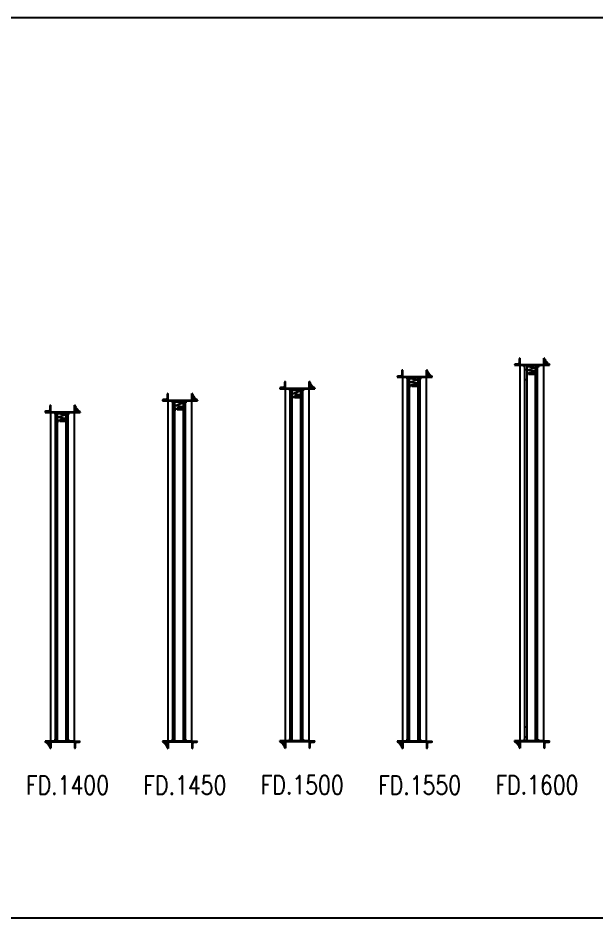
# Model space of a CAD drawing. Extents: x 462150 to 608263, y 35809 to 85242.
# Drawn here: x 495932 to 498394, y 71739 to 75572 of the extents above; entities that cross this region are included whole.
import ezdxf

# ---------------------------------------------------------------- set-up
doc = ezdxf.new("R2010")
doc.units = 0
doc.header["$LTSCALE"] = 500
doc.header["$MEASUREMENT"] = 0
doc.layers.add('AC-FD.', color=241, linetype='Continuous')
doc.layers.add('AC-TEXT', color=7, linetype='Continuous')
doc.styles.add('ROMANS', font='romans.shx', dxfattribs={"width": 0.8, "height": 100})
pattern_1 = [(315, (21194.38208572974, -103490.3835309405), (2.166381069811726, 2.166381069811724), [])]
pattern_2 = [(225, (-177025.4005337946, 117432.7646423822), (-1.171976644324376, 1.171976644324376), [])]
pattern_3 = [(315, (177025.4005337946, 117432.7646423822), (1.171976644324376, 1.171976644324376), [])]

# ---------------------------------------------------------------- blocks, each defined once
blk = doc.blocks.new('FD1400')
h = blk.add_hatch()
h.set_pattern_fill('ANSI31', color=256, scale=13.25940212150434, angle=89.99999999999999, style=0)
h.set_pattern_definition([(45, (177025.4005337946, -116032.7646423823), (1.171976644324376, -1.171976644324376), [])])
edge = h.paths.add_edge_path()
edge.add_arc((-70.76650232222164, 1400.476970988617), 4.162597851494696, 450, 540, ccw=False)
edge.add_line((-50.01961132205906, 1399.999999999985), (-74.92910017370014, 1399.999999999971))
edge.add_line((-58.8217605064856, 1404.639568840081), (-70.76650232222164, 1404.639568840081))
edge.add_line((-74.92910017370014, 1400.476970988617), (-74.92910017370014, 1399.999999999971))
edge.add_line((-50.01959381491179, 1399.999999999971), (-50.01959381491179, 1430.515708706749))
edge.add_line((-54.65916265494889, 1426.380527991263), (-54.65916265494889, 1408.802166691559))
edge.add_arc((-58.8217605064856, 1408.802166691559), 4.162597851494696, 270, 360, ccw=False)
edge.add_arc((-50.49656480352861, 1426.380527991321), 4.162597851494696, 450, 540, ccw=False)
h = blk.add_hatch()
h.set_pattern_fill('ANSI31', color=256, scale=13.25940212150434, angle=89.99999999999999, style=0)
h.set_pattern_definition([(135, (-177025.4005337946, -116032.7646423823), (-1.171976644324376, -1.171976644324376), [])])
edge = h.paths.add_edge_path()
edge.add_arc((70.76650232216343, 1400.476970988617), 4.162597851494696, 0, 90)
edge.add_line((50.01961132200086, 1399.999999999985), (74.92910017364191, 1399.999999999971))
edge.add_line((58.82176050642738, 1404.639568840081), (70.76650232216343, 1404.639568840081))
edge.add_line((74.92910017364191, 1400.476970988617), (74.92910017364191, 1399.999999999971))
edge.add_line((50.01959381485359, 1399.999999999971), (50.01959381485359, 1430.515708706749))
edge.add_line((54.65916265489068, 1426.380527991263), (54.65916265489068, 1408.802166691559))
edge.add_arc((58.82176050642738, 1408.802166691559), 4.162597851494696, 180, 270)
edge.add_arc((50.49656480347039, 1426.380527991321), 4.162597851494696, 0, 90)
h = blk.add_hatch()
h.set_pattern_fill('ANSI31', color=256, scale=24.50980392156863, angle=-90.00000000000001, style=0)
h.set_pattern_definition([(45, (21194.38208572974, 104890.3835309404), (2.166381069811726, -2.166381069811724), [])])
h.paths.add_polyline_path([(50.01959381485359, 1402.450980392197), (50.01961132200086, 1399.999999999985), (-48.01957534020765, 1399.999999999985), (-48.01959381491179, 1402.450980392197)])
h = blk.add_hatch()
h.set_pattern_fill('ANSI31', color=256, scale=13.25940212150434, angle=89.99999999999999, style=0)
h.set_pattern_definition(pattern_3)
edge = h.paths.add_edge_path()
edge.add_arc((-70.76650232222164, -0.4769709886750207), 4.162597851494696, -180, -90)
edge.add_line((-50.01961132205906, -4.36557e-11), (-74.92910017370014, -2.91038e-11))
edge.add_line((-58.8217605064856, -4.639568840138963), (-70.76650232222164, -4.639568840138963))
edge.add_line((-74.92910017370014, -0.4769709886750207), (-74.92910017370014, -2.910377494558247e-11))
edge.add_line((-50.01959381491179, -2.91038e-11), (-50.01959381491179, -30.51570870680734))
edge.add_line((-54.65916265494889, -26.38052799132129), (-54.65916265494889, -8.802166691617458))
edge.add_arc((-58.8217605064856, -8.802166691617456), 4.162597851494696, 0, 90)
edge.add_arc((-50.49656480352861, -26.3805279913795), 4.162597851494696, -180, -90)
h = blk.add_hatch()
h.set_pattern_fill('ANSI31', color=256, scale=24.50980392156863, angle=-90.00000000000001, style=0)
h.set_pattern_definition(pattern_1)
h.paths.add_polyline_path([(50.01959381485359, -2.450980392226483), (50.01961132200086, -1.45519e-11), (-48.01957534020765, -1.45519e-11), (-48.01959381491179, -2.450980392226483)])
h = blk.add_hatch()
h.set_pattern_fill('ANSI31', color=256, scale=13.25940212150434, angle=89.99999999999999, style=0)
h.set_pattern_definition(pattern_2)
edge = h.paths.add_edge_path()
edge.add_arc((70.76650232216343, -0.4769709886750207), 4.162597851494696, 270, 360, ccw=False)
edge.add_line((50.01961132200086, -4.36557e-11), (74.92910017364191, -2.91038e-11))
edge.add_line((58.82176050642738, -4.639568840138963), (70.76650232216343, -4.639568840138963))
edge.add_line((74.92910017364191, -0.4769709886750207), (74.92910017364191, -2.910377494558247e-11))
edge.add_line((50.01959381485359, -2.91038e-11), (50.01959381485359, -30.51570870680734))
edge.add_line((54.65916265489068, -26.38052799132129), (54.65916265489068, -8.802166691617458))
edge.add_arc((58.82176050642738, -8.802166691617456), 4.162597851494696, 90, 180, ccw=False)
edge.add_arc((50.49656480347039, -26.3805279913795), 4.162597851494696, 270, 360, ccw=False)
for p, q in [((-54.65916265494889, 1426.380527991263), (-54.65916265494889, 1408.802166691559)), ((-50.01959381491179, 1430.543125842785), (-50.49656480344129, 1430.543125842785)), ((-50.01959381491179, 1399.999999999971), (-50.01959381491179, 1430.515708706749)), ((50.01959381485359, 1430.543125842785), (50.49656480341218, 1430.543125842785)), ((50.01959381485359, 1399.999999999971), (50.01959381485359, 1430.515708706749)), ((54.65916265489068, 1426.380527991263), (54.65916265489068, 1408.802166691559)), ((-74.92910017370014, 1400.476970988617), (-74.92910017370014, 1399.999999999971)), ((-74.92910017372924, 1400.000000000073), (50.01961132322321, 1399.999822073572)), ((-50.01959381491179, 1399.999999999971), (-74.92910017370014, 1399.999999999971)), ((-58.8217605064856, 1404.639568840081), (-70.76650232222164, 1404.639568840081)), ((-50.01959381491179, 1402.450980392183), (50.01959381485359, 1402.450980392197)), ((-50.01959381491179, 1402.450980392197), (-50.01957534020767, 1399.999999999971)), ((-50.01959381491179, 1400.000000000029), (-50.01959381491179, 1402.450980392226)), ((-50.01959381491179, -2.91038e-11), (-50.01959381491179, 1399.999999999971)), ((-36.11565319943475, 1400.000000000058), (-36.11565319943475, 1395.316626425978)), ((-30.17899491707794, 1395.316626425978), (-36.11565319943475, 1395.316626425978)), ((-30.17899491707794, -2.91038e-11), (-30.17899491707794, 1399.999999999971)), ((-30.17899491707794, 1382.462658472534), (-21.60491200257093, 1382.462658472534)), ((-21.60491200257093, -2.91038e-11), (-21.60491200257093, 1399.999999999971)), ((-21.60491200257093, 1393.074722644989), (15.0722191510722, 1399.999999999971)), ((15.0722191510722, 1389.449361135848), (-21.60491200257093, 1393.074722644989)), ((15.0722191510722, 1389.449361135848), (-21.60491200257093, 1378.041798533391)), ((15.07221915101399, -2.91038e-11), (15.0722191510722, 1399.999999999971)), ((15.07221915101399, 1382.462658472534), (23.64630206563743, 1382.462658472534)), ((23.64630206563743, -2.91038e-11), (23.64630206563743, 1399.999999999971)), ((23.64630206563743, 1395.316626425978), (29.58296034802334, 1395.316626425978)), ((29.58296034802334, 1400.000000000058), (29.58296034802334, 1395.316626425978)), ((50.01959381485359, 1402.450980392197), (50.01961132200086, 1399.999999999971)), ((50.01959381485359, -2.91038e-11), (50.01959381485359, 1399.999999999971)), ((50.01961132200086, 1399.999999999985), (74.92910017364191, 1399.999999999971)), ((58.82176050642738, 1404.639568840081), (70.76650232216343, 1404.639568840081)), ((74.92910017364191, 1400.476970988617), (74.92910017364191, 1399.999999999971)), ((15.0722191510722, 1374.41643702425), (-21.60491200257093, 1378.041798533391)), ((-21.60491200257093, 1367.95733956591), (-17.28810472774785, 1367.95733956591)), ((-21.60491200257093, 1360.900566325959), (-17.28810472774785, 1360.900566325959)), ((15.0722191510722, 1374.41643702425), (-17.28810472774785, 1364.428952945935)), ((-17.28810472774785, 1367.95733956591), (-17.28810472774785, 1360.900566325959)), ((-12.19224223977653, 1364.428952945935), (-17.28810472774785, 1364.428952945935)), ((-12.19224223977653, 1367.95733956591), (-12.19224223974743, 1360.900566325959)), ((15.0722191510722, 1367.957339565895), (-12.19224223977653, 1367.95733956591)), ((15.0722191510722, 1360.900566325959), (-12.19224223974743, 1360.900566325959)), ((-30.17899491707794, 1339.711825435777), (-21.60491200257093, 1339.711825435777)), ((15.07221915101399, 1339.711825435777), (23.64630206563743, 1339.711825435777)), ((-30.17899491707794, 60.28817456416437), (-21.60491200257093, 60.28817456416437)), ((15.07221915101399, 60.28817456416437), (23.64630206563743, 60.28817456416437)), ((50.01959381488268, 0), (-50.01959381491179, 0)), ((-36.11565319943475, -1.164153e-10), (-36.11565319943475, 4.683373573978316)), ((-30.17899491707794, 4.683373573978316), (-36.11565319943475, 4.683373573978316)), ((-30.17899491707794, 17.53734152742254), (-21.60491200257093, 17.53734152742254)), ((15.07221915101399, 17.53734152742254), (23.64630206563743, 17.53734152742254)), ((23.64630206563743, 4.683373573978316), (29.58296034802334, 4.683373573978316)), ((29.58296034802334, -1.164153e-10), (29.58296034802334, 4.683373573978316)), ((-74.92910017370014, -0.4769709886750207), (-74.92910017370014, -2.91038e-11)), ((-50.01959381491179, -2.91038e-11), (-74.92910017370014, -2.91038e-11)), ((-58.8217605064856, -4.639568840138963), (-70.76650232222164, -4.639568840138963)), ((-54.65916265494889, -26.38052799132129), (-54.65916265494889, -8.802166691617456)), ((-50.01959381491179, -30.54312584284344), (-50.49656480344129, -30.54312584284344)), ((-50.01959381491179, -2.450980392241035), (-50.01957534020767, -2.91038e-11)), ((-50.01959381491179, -8.73115e-11), (-50.01959381491179, -2.450980392270139)), ((-50.01959381491179, -2.91038e-11), (-50.01959381491179, -30.51570870680734)), ((-50.01959381491179, -2.450980392211931), (50.01959381485359, -2.450980392241035)), ((50.01959381485359, -2.450980392241035), (50.01961132200086, -2.91038e-11)), ((50.01959381485359, -2.91038e-11), (50.01959381485359, -30.51570870680734)), ((50.01959381485359, -30.54312584284344), (50.49656480341218, -30.54312584284344)), ((50.01961132200086, -4.36557e-11), (74.92910017364191, -2.91038e-11)), ((54.65916265489068, -26.38052799132129), (54.65916265489068, -8.802166691617456)), ((58.82176050642738, -4.639568840138963), (70.76650232216343, -4.639568840138963)), ((74.92910017364191, -0.4769709886750207), (74.92910017364191, -2.91038e-11))]:
    blk.add_line(p, q)
for centre, start, end in [((-50.49656480344129, 1426.380527991321), 90, 180), ((50.49656480347039, 1426.380527991321), 0, 90), ((-70.76650232222164, 1400.476970988617), 90, 180), ((-58.82176050642738, 1408.802166691559), 270, 0), ((58.82176050642738, 1408.802166691559), 180, 270), ((70.76650232216343, 1400.476970988617), 0, 90), ((-70.76650232222164, -0.4769709886750207), 180, 270), ((-58.82176050642738, -8.802166691617456), 0, 90), ((-50.49656480344129, -26.3805279913795), 180, 270), ((50.49656480347039, -26.3805279913795), 270, 0), ((58.82176050642738, -8.802166691617456), 90, 180), ((70.76650232216343, -0.4769709886750207), 270, 0)]:
    blk.add_arc(centre, 4.162597851494696, start, end)
blk = doc.blocks.new('FD1450')
h = blk.add_hatch()
h.set_pattern_fill('ANSI31', color=256, scale=13.25940212150434, angle=89.99999999999999, style=0)
h.set_pattern_definition([(45, (177025.4005337946, -115982.7646423823), (1.171976644324376, -1.171976644324376), [])])
edge = h.paths.add_edge_path()
edge.add_arc((-70.76650232222164, 1450.476970988617), 4.162597851494696, 450, 540, ccw=False)
edge.add_line((-50.01961132205906, 1449.999999999985), (-74.92910017370014, 1449.999999999971))
edge.add_line((-58.8217605064856, 1454.639568840081), (-70.76650232222164, 1454.639568840081))
edge.add_line((-74.92910017370014, 1450.476970988617), (-74.92910017370014, 1449.999999999971))
edge.add_line((-50.01959381491179, 1449.999999999971), (-50.01959381491179, 1480.515708706749))
edge.add_line((-54.65916265494889, 1476.380527991263), (-54.65916265494889, 1458.802166691559))
edge.add_arc((-58.8217605064856, 1458.802166691559), 4.162597851494696, 270, 360, ccw=False)
edge.add_arc((-50.49656480352861, 1476.380527991321), 4.162597851494696, 450, 540, ccw=False)
h = blk.add_hatch()
h.set_pattern_fill('ANSI31', color=256, scale=13.25940212150434, angle=89.99999999999999, style=0)
h.set_pattern_definition([(135, (-177025.4005337946, -115982.7646423823), (-1.171976644324376, -1.171976644324376), [])])
edge = h.paths.add_edge_path()
edge.add_arc((70.76650232216343, 1450.476970988617), 4.162597851494696, 0, 90)
edge.add_line((50.01961132200086, 1449.999999999985), (74.92910017364191, 1449.999999999971))
edge.add_line((58.82176050642738, 1454.639568840081), (70.76650232216343, 1454.639568840081))
edge.add_line((74.92910017364191, 1450.476970988617), (74.92910017364191, 1449.999999999971))
edge.add_line((50.01959381485359, 1449.999999999971), (50.01959381485359, 1480.515708706749))
edge.add_line((54.65916265489068, 1476.380527991263), (54.65916265489068, 1458.802166691559))
edge.add_arc((58.82176050642738, 1458.802166691559), 4.162597851494696, 180, 270)
edge.add_arc((50.49656480347039, 1476.380527991321), 4.162597851494696, 0, 90)
h = blk.add_hatch()
h.set_pattern_fill('ANSI31', color=256, scale=24.50980392156863, angle=-90.00000000000001, style=0)
h.set_pattern_definition([(45, (21194.38208572974, 104940.3835309405), (2.166381069811726, -2.166381069811724), [])])
h.paths.add_polyline_path([(50.01959381485359, 1452.450980392197), (50.01961132200086, 1449.999999999985), (-48.01957534020765, 1449.999999999985), (-48.01959381491179, 1452.450980392197)])
h = blk.add_hatch()
h.set_pattern_fill('ANSI31', color=256, scale=13.25940212150434, angle=89.99999999999999, style=0)
h.set_pattern_definition(pattern_3)
edge = h.paths.add_edge_path()
edge.add_arc((-70.76650232222164, -0.4769709886750207), 4.162597851494696, -180, -90)
edge.add_line((-50.01961132205906, -4.36557e-11), (-74.92910017370014, -2.91038e-11))
edge.add_line((-58.8217605064856, -4.639568840138963), (-70.76650232222164, -4.639568840138963))
edge.add_line((-74.92910017370014, -0.4769709886750207), (-74.92910017370014, -2.910377494558247e-11))
edge.add_line((-50.01959381491179, -2.91038e-11), (-50.01959381491179, -30.51570870680734))
edge.add_line((-54.65916265494889, -26.38052799132129), (-54.65916265494889, -8.802166691617458))
edge.add_arc((-58.8217605064856, -8.802166691617456), 4.162597851494696, 0, 90)
edge.add_arc((-50.49656480352861, -26.3805279913795), 4.162597851494696, -180, -90)
h = blk.add_hatch()
h.set_pattern_fill('ANSI31', color=256, scale=24.50980392156863, angle=-90.00000000000001, style=0)
h.set_pattern_definition(pattern_1)
h.paths.add_polyline_path([(50.01959381485359, -2.450980392226483), (50.01961132200086, -1.45519e-11), (-48.01957534020765, -1.45519e-11), (-48.01959381491179, -2.450980392226483)])
h = blk.add_hatch()
h.set_pattern_fill('ANSI31', color=256, scale=13.25940212150434, angle=89.99999999999999, style=0)
h.set_pattern_definition(pattern_2)
edge = h.paths.add_edge_path()
edge.add_arc((70.76650232216343, -0.4769709886750207), 4.162597851494696, 270, 360, ccw=False)
edge.add_line((50.01961132200086, -4.36557e-11), (74.92910017364191, -2.91038e-11))
edge.add_line((58.82176050642738, -4.639568840138963), (70.76650232216343, -4.639568840138963))
edge.add_line((74.92910017364191, -0.4769709886750207), (74.92910017364191, -2.910377494558247e-11))
edge.add_line((50.01959381485359, -2.91038e-11), (50.01959381485359, -30.51570870680734))
edge.add_line((54.65916265489068, -26.38052799132129), (54.65916265489068, -8.802166691617458))
edge.add_arc((58.82176050642738, -8.802166691617456), 4.162597851494696, 90, 180, ccw=False)
edge.add_arc((50.49656480347039, -26.3805279913795), 4.162597851494696, 270, 360, ccw=False)
for p, q in [((-54.65916265494889, 1476.380527991263), (-54.65916265494889, 1458.802166691559)), ((-50.01959381491179, 1480.543125842785), (-50.49656480344129, 1480.543125842785)), ((-50.01959381491179, 1449.999999999971), (-50.01959381491179, 1480.515708706749)), ((50.01959381485359, 1480.543125842785), (50.49656480341218, 1480.543125842785)), ((50.01959381485359, 1449.999999999971), (50.01959381485359, 1480.515708706749)), ((54.65916265489068, 1476.380527991263), (54.65916265489068, 1458.802166691559)), ((-74.92910017370014, 1450.476970988617), (-74.92910017370014, 1449.999999999971)), ((-74.92910017372924, 1450.000000000073), (50.01961132322321, 1449.999822073572)), ((-50.01959381491179, 1449.999999999971), (-74.92910017370014, 1449.999999999971)), ((-58.8217605064856, 1454.639568840081), (-70.76650232222164, 1454.639568840081)), ((-50.01959381491179, 1452.450980392183), (50.01959381485359, 1452.450980392197)), ((-50.01959381491179, 1452.450980392197), (-50.01957534020767, 1449.999999999971)), ((-50.01959381491179, 1450.000000000029), (-50.01959381491179, 1452.450980392226)), ((-50.01959381491179, -2.91038e-11), (-50.01959381491179, 1449.999999999971)), ((-36.11565319943475, 1450.000000000058), (-36.11565319943475, 1445.316626425978)), ((-30.17899491707794, 1445.316626425978), (-36.11565319943475, 1445.316626425978)), ((-30.17899491707794, -2.91038e-11), (-30.17899491707794, 1449.999999999971)), ((-30.17899491707794, 1432.462658472534), (-21.60491200257093, 1432.462658472534)), ((-21.60491200257093, -2.91038e-11), (-21.60491200257093, 1449.999999999971)), ((-21.60491200257093, 1443.074722644989), (15.0722191510722, 1449.999999999971)), ((15.0722191510722, 1439.449361135848), (-21.60491200257093, 1443.074722644989)), ((15.0722191510722, 1439.449361135848), (-21.60491200257093, 1428.041798533391)), ((15.0722191510722, 1424.41643702425), (-21.60491200257093, 1428.041798533391)), ((15.0722191510722, 1424.41643702425), (-17.28810472774785, 1414.428952945935)), ((15.07221915101399, -2.91038e-11), (15.0722191510722, 1449.999999999971)), ((15.07221915101399, 1432.462658472534), (23.64630206563743, 1432.462658472534)), ((23.64630206563743, -2.91038e-11), (23.64630206563743, 1449.999999999971)), ((23.64630206563743, 1445.316626425978), (29.58296034802334, 1445.316626425978)), ((29.58296034802334, 1450.000000000058), (29.58296034802334, 1445.316626425978)), ((50.01959381485359, 1452.450980392197), (50.01961132200086, 1449.999999999971)), ((50.01959381485359, -2.91038e-11), (50.01959381485359, 1449.999999999971)), ((50.01961132200086, 1449.999999999985), (74.92910017364191, 1449.999999999971)), ((58.82176050642738, 1454.639568840081), (70.76650232216343, 1454.639568840081)), ((74.92910017364191, 1450.476970988617), (74.92910017364191, 1449.999999999971)), ((-30.17899491707794, 1389.711825435777), (-21.60491200257093, 1389.711825435777)), ((-21.60491200257093, 1417.95733956591), (-17.28810472774785, 1417.95733956591)), ((-21.60491200257093, 1410.900566325959), (-17.28810472774785, 1410.900566325959)), ((-17.28810472774785, 1417.95733956591), (-17.28810472774785, 1410.900566325959)), ((-12.19224223977653, 1414.428952945935), (-17.28810472774785, 1414.428952945935)), ((-12.19224223977653, 1417.95733956591), (-12.19224223974743, 1410.900566325959)), ((15.0722191510722, 1417.957339565895), (-12.19224223977653, 1417.95733956591)), ((15.0722191510722, 1410.900566325959), (-12.19224223974743, 1410.900566325959)), ((15.07221915101399, 1389.711825435777), (23.64630206563743, 1389.711825435777)), ((-30.17899491707794, 60.28817456416437), (-21.60491200257093, 60.28817456416437)), ((15.07221915101399, 60.28817456416437), (23.64630206563743, 60.28817456416437)), ((50.01959381488268, 0), (-50.01959381491179, 0)), ((-36.11565319943475, -1.164153e-10), (-36.11565319943475, 4.683373573978316)), ((-30.17899491707794, 4.683373573978316), (-36.11565319943475, 4.683373573978316)), ((-30.17899491707794, 17.53734152742254), (-21.60491200257093, 17.53734152742254)), ((15.07221915101399, 17.53734152742254), (23.64630206563743, 17.53734152742254)), ((23.64630206563743, 4.683373573978316), (29.58296034802334, 4.683373573978316)), ((29.58296034802334, -1.164153e-10), (29.58296034802334, 4.683373573978316)), ((-74.92910017370014, -0.4769709886750207), (-74.92910017370014, -2.91038e-11)), ((-50.01959381491179, -2.91038e-11), (-74.92910017370014, -2.91038e-11)), ((-58.8217605064856, -4.639568840138963), (-70.76650232222164, -4.639568840138963)), ((-54.65916265494889, -26.38052799132129), (-54.65916265494889, -8.802166691617456)), ((-50.01959381491179, -30.54312584284344), (-50.49656480344129, -30.54312584284344)), ((-50.01959381491179, -2.450980392241035), (-50.01957534020767, -2.91038e-11)), ((-50.01959381491179, -8.73115e-11), (-50.01959381491179, -2.450980392270139)), ((-50.01959381491179, -2.91038e-11), (-50.01959381491179, -30.51570870680734)), ((-50.01959381491179, -2.450980392211931), (50.01959381485359, -2.450980392241035)), ((50.01959381485359, -2.450980392241035), (50.01961132200086, -2.91038e-11)), ((50.01959381485359, -2.91038e-11), (50.01959381485359, -30.51570870680734)), ((50.01959381485359, -30.54312584284344), (50.49656480341218, -30.54312584284344)), ((50.01961132200086, -4.36557e-11), (74.92910017364191, -2.91038e-11)), ((54.65916265489068, -26.38052799132129), (54.65916265489068, -8.802166691617456)), ((58.82176050642738, -4.639568840138963), (70.76650232216343, -4.639568840138963)), ((74.92910017364191, -0.4769709886750207), (74.92910017364191, -2.91038e-11))]:
    blk.add_line(p, q)
for centre, start, end in [((-58.82176050642738, 1458.802166691559), 270, 0), ((-50.49656480344129, 1476.380527991321), 90, 180), ((50.49656480347039, 1476.380527991321), 0, 90), ((58.82176050642738, 1458.802166691559), 180, 270), ((-70.76650232222164, 1450.476970988617), 90, 180), ((70.76650232216343, 1450.476970988617), 0, 90), ((-70.76650232222164, -0.4769709886750207), 180, 270), ((-58.82176050642738, -8.802166691617456), 0, 90), ((-50.49656480344129, -26.3805279913795), 180, 270), ((50.49656480347039, -26.3805279913795), 270, 0), ((58.82176050642738, -8.802166691617456), 90, 180), ((70.76650232216343, -0.4769709886750207), 270, 0)]:
    blk.add_arc(centre, 4.162597851494696, start, end)
blk = doc.blocks.new('FD1500')
h = blk.add_hatch()
h.set_pattern_fill('ANSI31', color=256, scale=13.25940212150434, angle=89.99999999999999, style=0)
h.set_pattern_definition([(45, (177025.4005337946, -115932.7646423823), (1.171976644324376, -1.171976644324376), [])])
edge = h.paths.add_edge_path()
edge.add_arc((-70.76650232222164, 1500.476970988617), 4.162597851494696, 450, 540, ccw=False)
edge.add_line((-50.01961132205906, 1499.999999999985), (-74.92910017370014, 1499.999999999971))
edge.add_line((-58.8217605064856, 1504.639568840081), (-70.76650232222164, 1504.639568840081))
edge.add_line((-74.92910017370014, 1500.476970988617), (-74.92910017370014, 1499.999999999971))
edge.add_line((-50.01959381491179, 1499.999999999971), (-50.01959381491179, 1530.515708706749))
edge.add_line((-54.65916265494889, 1526.380527991263), (-54.65916265494889, 1508.802166691559))
edge.add_arc((-58.8217605064856, 1508.802166691559), 4.162597851494696, 270, 360, ccw=False)
edge.add_arc((-50.49656480352861, 1526.380527991321), 4.162597851494696, 450, 540, ccw=False)
h = blk.add_hatch()
h.set_pattern_fill('ANSI31', color=256, scale=24.50980392156863, angle=-90.00000000000001, style=0)
h.set_pattern_definition([(45, (21194.38208572974, 104990.3835309405), (2.166381069811726, -2.166381069811724), [])])
h.paths.add_polyline_path([(50.01959381485359, 1502.450980392197), (50.01961132200086, 1499.999999999985), (-48.01957534020765, 1499.999999999985), (-48.01959381491179, 1502.450980392197)])
h = blk.add_hatch()
h.set_pattern_fill('ANSI31', color=256, scale=13.25940212150434, angle=89.99999999999999, style=0)
h.set_pattern_definition([(135, (-177025.4005337946, -115932.7646423823), (-1.171976644324376, -1.171976644324376), [])])
edge = h.paths.add_edge_path()
edge.add_arc((70.76650232216343, 1500.476970988617), 4.162597851494696, 0, 90)
edge.add_line((50.01961132200086, 1499.999999999985), (74.92910017364191, 1499.999999999971))
edge.add_line((58.82176050642738, 1504.639568840081), (70.76650232216343, 1504.639568840081))
edge.add_line((74.92910017364191, 1500.476970988617), (74.92910017364191, 1499.999999999971))
edge.add_line((50.01959381485359, 1499.999999999971), (50.01959381485359, 1530.515708706749))
edge.add_line((54.65916265489068, 1526.380527991263), (54.65916265489068, 1508.802166691559))
edge.add_arc((58.82176050642738, 1508.802166691559), 4.162597851494696, 180, 270)
edge.add_arc((50.49656480347039, 1526.380527991321), 4.162597851494696, 0, 90)
h = blk.add_hatch()
h.set_pattern_fill('ANSI31', color=256, scale=13.25940212150434, angle=89.99999999999999, style=0)
h.set_pattern_definition(pattern_3)
edge = h.paths.add_edge_path()
edge.add_arc((-70.76650232222164, -0.4769709886750207), 4.162597851494696, -180, -90)
edge.add_line((-50.01961132205906, -4.36557e-11), (-74.92910017370014, -2.91038e-11))
edge.add_line((-58.8217605064856, -4.639568840138963), (-70.76650232222164, -4.639568840138963))
edge.add_line((-74.92910017370014, -0.4769709886750207), (-74.92910017370014, -2.910377494558247e-11))
edge.add_line((-50.01959381491179, -2.91038e-11), (-50.01959381491179, -30.51570870680734))
edge.add_line((-54.65916265494889, -26.38052799132129), (-54.65916265494889, -8.802166691617458))
edge.add_arc((-58.8217605064856, -8.802166691617456), 4.162597851494696, 0, 90)
edge.add_arc((-50.49656480352861, -26.3805279913795), 4.162597851494696, -180, -90)
h = blk.add_hatch()
h.set_pattern_fill('ANSI31', color=256, scale=24.50980392156863, angle=-90.00000000000001, style=0)
h.set_pattern_definition(pattern_1)
h.paths.add_polyline_path([(50.01959381485359, -2.450980392226483), (50.01961132200086, -1.45519e-11), (-48.01957534020765, -1.45519e-11), (-48.01959381491179, -2.450980392226483)])
h = blk.add_hatch()
h.set_pattern_fill('ANSI31', color=256, scale=13.25940212150434, angle=89.99999999999999, style=0)
h.set_pattern_definition(pattern_2)
edge = h.paths.add_edge_path()
edge.add_arc((70.76650232216343, -0.4769709886750207), 4.162597851494696, 270, 360, ccw=False)
edge.add_line((50.01961132200086, -4.36557e-11), (74.92910017364191, -2.91038e-11))
edge.add_line((58.82176050642738, -4.639568840138963), (70.76650232216343, -4.639568840138963))
edge.add_line((74.92910017364191, -0.4769709886750207), (74.92910017364191, -2.910377494558247e-11))
edge.add_line((50.01959381485359, -2.91038e-11), (50.01959381485359, -30.51570870680734))
edge.add_line((54.65916265489068, -26.38052799132129), (54.65916265489068, -8.802166691617458))
edge.add_arc((58.82176050642738, -8.802166691617456), 4.162597851494696, 90, 180, ccw=False)
edge.add_arc((50.49656480347039, -26.3805279913795), 4.162597851494696, 270, 360, ccw=False)
for p, q in [((-74.92910017370014, 1500.476970988617), (-74.92910017370014, 1499.999999999971)), ((-74.92910017372924, 1500.000000000073), (50.01961132322321, 1499.999822073572)), ((-50.01959381491179, 1499.999999999971), (-74.92910017370014, 1499.999999999971)), ((-58.8217605064856, 1504.639568840081), (-70.76650232222164, 1504.639568840081)), ((-54.65916265494889, 1526.380527991263), (-54.65916265494889, 1508.802166691559)), ((-50.01959381491179, 1530.543125842785), (-50.49656480344129, 1530.543125842785)), ((-50.01959381491179, 1499.999999999971), (-50.01959381491179, 1530.515708706749)), ((-50.01959381491179, 1502.450980392183), (50.01959381485359, 1502.450980392197)), ((-50.01959381491179, 1502.450980392197), (-50.01957534020767, 1499.999999999971)), ((-50.01959381491179, 1500.000000000029), (-50.01959381491179, 1502.450980392226)), ((-50.01959381491179, -2.91038e-11), (-50.01959381491179, 1499.999999999971)), ((-36.11565319943475, 1500.000000000058), (-36.11565319943475, 1495.316626425978)), ((-30.17899491707794, 1495.316626425978), (-36.11565319943475, 1495.316626425978)), ((-30.17899491707794, -2.91038e-11), (-30.17899491707794, 1499.999999999971)), ((-21.60491200257093, -2.91038e-11), (-21.60491200257093, 1499.999999999971)), ((-21.60491200257093, 1493.074722644989), (15.0722191510722, 1499.999999999971)), ((15.07221915101399, -2.91038e-11), (15.0722191510722, 1499.999999999971)), ((23.64630206563743, -2.91038e-11), (23.64630206563743, 1499.999999999971)), ((23.64630206563743, 1495.316626425978), (29.58296034802334, 1495.316626425978)), ((29.58296034802334, 1500.000000000058), (29.58296034802334, 1495.316626425978)), ((50.01959381485359, 1530.543125842785), (50.49656480341218, 1530.543125842785)), ((50.01959381485359, 1499.999999999971), (50.01959381485359, 1530.515708706749)), ((50.01959381485359, 1502.450980392197), (50.01961132200086, 1499.999999999971)), ((50.01959381485359, -2.91038e-11), (50.01959381485359, 1499.999999999971)), ((50.01961132200086, 1499.999999999985), (74.92910017364191, 1499.999999999971)), ((54.65916265489068, 1526.380527991263), (54.65916265489068, 1508.802166691559)), ((58.82176050642738, 1504.639568840081), (70.76650232216343, 1504.639568840081)), ((74.92910017364191, 1500.476970988617), (74.92910017364191, 1499.999999999971)), ((-30.17899491707794, 1482.462658472534), (-21.60491200257093, 1482.462658472534)), ((15.0722191510722, 1489.449361135848), (-21.60491200257093, 1493.074722644989)), ((15.0722191510722, 1489.449361135848), (-21.60491200257093, 1478.041798533391)), ((15.0722191510722, 1474.416437024251), (-21.60491200257093, 1478.041798533391)), ((-21.60491200257093, 1467.95733956591), (-17.28810472774785, 1467.95733956591)), ((-21.60491200257093, 1460.900566325959), (-17.28810472774785, 1460.900566325959)), ((15.0722191510722, 1474.416437024251), (-17.28810472774785, 1464.428952945935)), ((-17.28810472774785, 1467.95733956591), (-17.28810472774785, 1460.900566325959)), ((-12.19224223977653, 1464.428952945935), (-17.28810472774785, 1464.428952945935)), ((-12.19224223977653, 1467.95733956591), (-12.19224223974743, 1460.900566325959)), ((15.0722191510722, 1467.957339565895), (-12.19224223977653, 1467.95733956591)), ((15.0722191510722, 1460.900566325959), (-12.19224223974743, 1460.900566325959)), ((15.07221915101399, 1482.462658472534), (23.64630206563743, 1482.462658472534)), ((-30.17899491707794, 1439.711825435777), (-21.60491200257093, 1439.711825435777)), ((15.07221915101399, 1439.711825435777), (23.64630206563743, 1439.711825435777)), ((-30.17899491707794, 60.28817456416437), (-21.60491200257093, 60.28817456416437)), ((15.07221915101399, 60.28817456416437), (23.64630206563743, 60.28817456416437)), ((50.01959381488268, 0), (-50.01959381491179, 0)), ((-36.11565319943475, -1.164153e-10), (-36.11565319943475, 4.683373573978316)), ((-30.17899491707794, 4.683373573978316), (-36.11565319943475, 4.683373573978316)), ((-30.17899491707794, 17.53734152742254), (-21.60491200257093, 17.53734152742254)), ((15.07221915101399, 17.53734152742254), (23.64630206563743, 17.53734152742254)), ((23.64630206563743, 4.683373573978316), (29.58296034802334, 4.683373573978316)), ((29.58296034802334, -1.164153e-10), (29.58296034802334, 4.683373573978316)), ((-74.92910017370014, -0.4769709886750207), (-74.92910017370014, -2.91038e-11)), ((-50.01959381491179, -2.91038e-11), (-74.92910017370014, -2.91038e-11)), ((-58.8217605064856, -4.639568840138963), (-70.76650232222164, -4.639568840138963)), ((-54.65916265494889, -26.38052799132129), (-54.65916265494889, -8.802166691617456)), ((-50.01959381491179, -30.54312584284344), (-50.49656480344129, -30.54312584284344)), ((-50.01959381491179, -2.450980392241035), (-50.01957534020767, -2.91038e-11)), ((-50.01959381491179, -8.73115e-11), (-50.01959381491179, -2.450980392270139)), ((-50.01959381491179, -2.91038e-11), (-50.01959381491179, -30.51570870680734)), ((-50.01959381491179, -2.450980392211931), (50.01959381485359, -2.450980392241035)), ((50.01959381485359, -2.450980392241035), (50.01961132200086, -2.91038e-11)), ((50.01959381485359, -2.91038e-11), (50.01959381485359, -30.51570870680734)), ((50.01959381485359, -30.54312584284344), (50.49656480341218, -30.54312584284344)), ((50.01961132200086, -4.36557e-11), (74.92910017364191, -2.91038e-11)), ((54.65916265489068, -26.38052799132129), (54.65916265489068, -8.802166691617456)), ((58.82176050642738, -4.639568840138963), (70.76650232216343, -4.639568840138963)), ((74.92910017364191, -0.4769709886750207), (74.92910017364191, -2.91038e-11))]:
    blk.add_line(p, q)
for centre, start, end in [((-70.76650232222164, 1500.476970988617), 90, 180), ((-58.82176050642738, 1508.802166691559), 270, 0), ((-50.49656480344129, 1526.380527991321), 90, 180), ((50.49656480347039, 1526.380527991321), 0, 90), ((58.82176050642738, 1508.802166691559), 180, 270), ((70.76650232216343, 1500.476970988617), 0, 90), ((-70.76650232222164, -0.4769709886750207), 180, 270), ((-58.82176050642738, -8.802166691617456), 0, 90), ((-50.49656480344129, -26.3805279913795), 180, 270), ((50.49656480347039, -26.3805279913795), 270, 0), ((58.82176050642738, -8.802166691617456), 90, 180), ((70.76650232216343, -0.4769709886750207), 270, 0)]:
    blk.add_arc(centre, 4.162597851494696, start, end)
blk = doc.blocks.new('FD1550')
h = blk.add_hatch()
h.set_pattern_fill('ANSI31', color=256, scale=13.25940212150434, angle=89.99999999999999, style=0)
h.set_pattern_definition([(45, (177032.3579330807, -115881.5391521862), (1.171976644324376, -1.171976644324376), [])])
edge = h.paths.add_edge_path()
edge.add_arc((-63.80910303612472, 1551.702461184715), 4.162597851494696, 450, 540, ccw=False)
edge.add_line((-43.06221203596215, 1551.225490196084), (-67.97170088760322, 1551.22549019607))
edge.add_line((-51.86436122038867, 1555.865059036179), (-63.80910303612472, 1555.865059036179))
edge.add_line((-67.97170088760322, 1551.702461184715), (-67.97170088760322, 1551.22549019607))
edge.add_line((-43.06219452881487, 1551.22549019607), (-43.06219452881487, 1581.741198902848))
edge.add_line((-47.70176336885196, 1577.606018187362), (-47.70176336885196, 1560.027656887658))
edge.add_arc((-51.86436122038867, 1560.027656887658), 4.162597851494696, 270, 360, ccw=False)
edge.add_arc((-43.53916551743168, 1577.60601818742), 4.162597851494696, 450, 540, ccw=False)
h = blk.add_hatch()
h.set_pattern_fill('ANSI31', color=256, scale=13.25940212150434, angle=89.99999999999999, style=0)
h.set_pattern_definition([(135, (-177018.4431345085, -115881.5391521862), (-1.171976644324376, -1.171976644324376), [])])
edge = h.paths.add_edge_path()
edge.add_arc((77.72390160826035, 1551.702461184715), 4.162597851494696, 0, 90)
edge.add_line((56.97701060809777, 1551.225490196084), (81.88649945973883, 1551.22549019607))
edge.add_line((65.7791597925243, 1555.865059036179), (77.72390160826035, 1555.865059036179))
edge.add_line((81.88649945973883, 1551.702461184715), (81.88649945973883, 1551.22549019607))
edge.add_line((56.9769931009505, 1551.22549019607), (56.9769931009505, 1581.741198902848))
edge.add_line((61.61656194098759, 1577.606018187362), (61.61656194098759, 1560.027656887658))
edge.add_arc((65.7791597925243, 1560.027656887658), 4.162597851494696, 180, 270)
edge.add_arc((57.45396408956731, 1577.60601818742), 4.162597851494696, 0, 90)
h = blk.add_hatch()
h.set_pattern_fill('ANSI31', color=256, scale=24.50980392156863, angle=-90.00000000000001, style=0)
h.set_pattern_definition([(45, (21201.33948501583, 105041.6090211366), (2.166381069811726, -2.166381069811724), [])])
h.paths.add_polyline_path([(56.9769931009505, 1553.676470588296), (56.97701060809777, 1551.225490196084), (-41.06217605411075, 1551.225490196084), (-41.06219452881487, 1553.676470588296)])
h = blk.add_hatch()
h.set_pattern_fill('ANSI31', color=256, scale=13.25940212150434, angle=89.99999999999999, style=0)
h.set_pattern_definition([(315, (177032.3579330807, 117433.9901325783), (1.171976644324376, 1.171976644324376), [])])
edge = h.paths.add_edge_path()
edge.add_arc((-63.80910303612472, 0.7485192074236693), 4.162597851494696, -180, -90)
edge.add_line((-43.06221203596215, 1.225490196055034), (-67.97170088760322, 1.225490196069586))
edge.add_line((-51.86436122038867, -3.414078644040273), (-63.80910303612472, -3.414078644040273))
edge.add_line((-67.97170088760322, 0.7485192074236693), (-67.97170088760322, 1.225490196069586))
edge.add_line((-43.06219452881487, 1.225490196069586), (-43.06219452881487, -29.29021851070866))
edge.add_line((-47.70176336885196, -25.1550377952226), (-47.70176336885196, -7.576676495518768))
edge.add_arc((-51.86436122038867, -7.576676495518768), 4.162597851494696, 0, 90)
edge.add_arc((-43.53916551743168, -25.15503779528081), 4.162597851494696, -180, -90)
h = blk.add_hatch()
h.set_pattern_fill('ANSI31', color=256, scale=24.50980392156863, angle=-90.00000000000001, style=0)
h.set_pattern_definition([(315, (21201.33948501583, -103489.1580407444), (2.166381069811726, 2.166381069811724), [])])
h.paths.add_polyline_path([(56.9769931009505, -1.225490196127793), (56.97701060809777, 1.225490196084138), (-41.06217605411075, 1.225490196084138), (-41.06219452881487, -1.225490196127793)])
h = blk.add_hatch()
h.set_pattern_fill('ANSI31', color=256, scale=13.25940212150434, angle=89.99999999999999, style=0)
h.set_pattern_definition([(225, (-177018.4431345085, 117433.9901325783), (-1.171976644324376, 1.171976644324376), [])])
edge = h.paths.add_edge_path()
edge.add_arc((77.72390160826035, 0.7485192074236693), 4.162597851494696, 270, 360, ccw=False)
edge.add_line((56.97701060809777, 1.225490196055034), (81.88649945973883, 1.225490196069586))
edge.add_line((65.7791597925243, -3.414078644040273), (77.72390160826035, -3.414078644040273))
edge.add_line((81.88649945973883, 0.7485192074236693), (81.88649945973883, 1.225490196069586))
edge.add_line((56.9769931009505, 1.225490196069586), (56.9769931009505, -29.29021851070866))
edge.add_line((61.61656194098759, -25.1550377952226), (61.61656194098759, -7.576676495518768))
edge.add_arc((65.7791597925243, -7.576676495518768), 4.162597851494696, 90, 180, ccw=False)
edge.add_arc((57.45396408956731, -25.15503779528081), 4.162597851494696, 270, 360, ccw=False)
for p, q in [((-47.70176336885196, 1577.606018187362), (-47.70176336885196, 1560.027656887658)), ((-43.06219452881487, 1581.768616038884), (-43.53916551734437, 1581.768616038884)), ((-43.06219452881487, 1551.22549019607), (-43.06219452881487, 1581.741198902848)), ((56.9769931009505, 1581.768616038884), (57.45396408950909, 1581.768616038884)), ((56.9769931009505, 1551.22549019607), (56.9769931009505, 1581.741198902848)), ((61.61656194098759, 1577.606018187362), (61.61656194098759, 1560.027656887658)), ((-67.97170088760322, 1551.702461184715), (-67.97170088760322, 1551.22549019607)), ((-67.97170088763232, 1551.225490196171), (56.97701060932013, 1551.225312269671)), ((-43.06219452881487, 1551.22549019607), (-67.97170088760322, 1551.22549019607)), ((-51.86436122038867, 1555.865059036179), (-63.80910303612472, 1555.865059036179)), ((-43.06219452881487, 1553.676470588281), (56.9769931009505, 1553.676470588296)), ((-43.06219452881487, 1553.676470588296), (-43.06217605411074, 1551.22549019607)), ((-43.06219452881487, 1551.225490196127), (-43.06219452881487, 1553.676470588325)), ((-43.06219452881487, 1.225490196069586), (-43.06219452881487, 1551.22549019607)), ((-29.15825391333783, 1551.225490196157), (-29.15825391333783, 1546.542116622077)), ((-23.22159563098103, 1546.542116622077), (-29.15825391333783, 1546.542116622077)), ((-23.22159563098103, 1.225490196069586), (-23.22159563098103, 1551.22549019607)), ((-23.22159563098103, 1533.688148668632), (-14.64751271647401, 1533.688148668632)), ((-14.64751271647401, 1.225490196069586), (-14.64751271647401, 1551.22549019607)), ((-14.64751271647401, 1544.300212841088), (22.02961843716912, 1551.22549019607)), ((22.02961843716912, 1540.674851331947), (-14.64751271647401, 1544.300212841088)), ((22.02961843716912, 1540.674851331947), (-14.64751271647401, 1529.26728872949)), ((22.02961843711091, 1.225490196069586), (22.02961843716912, 1551.22549019607)), ((22.02961843711091, 1533.688148668632), (30.60370135173434, 1533.688148668632)), ((30.60370135173434, 1.225490196069586), (30.60370135173434, 1551.22549019607)), ((30.60370135173434, 1546.542116622077), (36.54035963412025, 1546.542116622077)), ((36.54035963412025, 1551.225490196157), (36.54035963412025, 1546.542116622077)), ((56.9769931009505, 1553.676470588296), (56.97701060809777, 1551.22549019607)), ((56.9769931009505, 1.225490196069586), (56.9769931009505, 1551.22549019607)), ((56.97701060809777, 1551.225490196084), (81.88649945973883, 1551.22549019607)), ((65.7791597925243, 1555.865059036179), (77.72390160826035, 1555.865059036179)), ((81.88649945973883, 1551.702461184715), (81.88649945973883, 1551.22549019607)), ((22.02961843716912, 1525.641927220349), (-14.64751271647401, 1529.26728872949)), ((-14.64751271647401, 1519.182829762008), (-10.33070544165093, 1519.182829762008)), ((-14.64751271647401, 1512.126056522058), (-10.33070544165093, 1512.126056522058)), ((22.02961843716912, 1525.641927220349), (-10.33070544165093, 1515.654443142033)), ((-10.33070544165093, 1519.182829762008), (-10.33070544165093, 1512.126056522058)), ((-5.234842953679617, 1515.654443142033), (-10.33070544165093, 1515.654443142033)), ((-5.234842953679617, 1519.182829762008), (-5.234842953650513, 1512.126056522058)), ((22.02961843716912, 1519.182829761994), (-5.234842953679617, 1519.182829762008)), ((22.02961843716912, 1512.126056522058), (-5.234842953650513, 1512.126056522058)), ((-23.22159563098103, 1490.937315631876), (-14.64751271647401, 1490.937315631876)), ((22.02961843711091, 1490.937315631876), (30.60370135173434, 1490.937315631876)), ((-23.22159563098103, 61.51366476026304), (-14.64751271647401, 61.51366476026304)), ((22.02961843711091, 61.51366476026304), (30.60370135173434, 61.51366476026304)), ((-67.97170088760322, 0.7485192074236693), (-67.97170088760322, 1.225490196069586)), ((-43.06219452881487, 1.225490196069586), (-67.97170088760322, 1.225490196069586)), ((-43.06219452881487, -1.225490196142345), (-43.06217605411074, 1.225490196069586)), ((-43.06219452881487, 1.225490196011378), (-43.06219452881487, -1.225490196171449)), ((56.9769931009796, 1.225490196098689), (-43.06219452881487, 1.225490196098689)), ((-43.06219452881487, 1.225490196069586), (-43.06219452881487, -29.29021851070866)), ((-29.15825391333783, 1.225490195982274), (-29.15825391333783, 5.908863770077004)), ((-23.22159563098103, 5.908863770077004), (-29.15825391333783, 5.908863770077004)), ((-23.22159563098103, 18.76283172352123), (-14.64751271647401, 18.76283172352123)), ((22.02961843711091, 18.76283172352123), (30.60370135173434, 18.76283172352123)), ((30.60370135173434, 5.908863770077004), (36.54035963412025, 5.908863770077004)), ((36.54035963412025, 1.225490195982274), (36.54035963412025, 5.908863770077004)), ((56.9769931009505, -1.225490196142345), (56.97701060809777, 1.225490196069586)), ((56.9769931009505, 1.225490196069586), (56.9769931009505, -29.29021851070866)), ((56.97701060809777, 1.225490196055034), (81.88649945973883, 1.225490196069586)), ((81.88649945973883, 0.7485192074236693), (81.88649945973883, 1.225490196069586)), ((-51.86436122038867, -3.414078644040273), (-63.80910303612472, -3.414078644040273)), ((-47.70176336885196, -25.1550377952226), (-47.70176336885196, -7.576676495518768)), ((-43.06219452881487, -29.31763564674475), (-43.53916551734437, -29.31763564674475)), ((-43.06219452881487, -1.225490196113241), (56.9769931009505, -1.225490196142345)), ((56.9769931009505, -29.31763564674475), (57.45396408950909, -29.31763564674475)), ((61.61656194098759, -25.1550377952226), (61.61656194098759, -7.576676495518768)), ((65.7791597925243, -3.414078644040273), (77.72390160826035, -3.414078644040273))]:
    blk.add_line(p, q)
for centre, start, end in [((-43.53916551734437, 1577.60601818742), 90, 180), ((57.45396408956731, 1577.60601818742), 0, 90), ((-63.80910303612472, 1551.702461184715), 90, 180), ((-51.86436122033047, 1560.027656887658), 270, 0), ((65.7791597925243, 1560.027656887658), 180, 270), ((77.72390160826035, 1551.702461184715), 0, 90), ((-63.80910303612472, 0.7485192074236693), 180, 270), ((77.72390160826035, 0.7485192074236693), 270, 0), ((-51.86436122033047, -7.576676495518768), 0, 90), ((-43.53916551734437, -25.15503779528081), 180, 270), ((57.45396408956731, -25.15503779528081), 270, 0), ((65.7791597925243, -7.576676495518768), 90, 180)]:
    blk.add_arc(centre, 4.162597851494696, start, end)
blk = doc.blocks.new('FD1600')
h = blk.add_hatch()
h.set_pattern_fill('ANSI31', color=256, scale=13.25940212150434, angle=89.99999999999999, style=0)
h.set_pattern_definition([(45, (177028.0251709411, -115831.5391521862), (1.171976644324376, -1.171976644324376), [])])
edge = h.paths.add_edge_path()
edge.add_arc((-68.14186517574126, 1601.70246118473), 4.162597851494696, 450, 540, ccw=False)
edge.add_line((-47.39497417557868, 1601.225490196098), (-72.30446302721977, 1601.225490196084))
edge.add_line((-56.19712336000521, 1605.865059036194), (-68.14186517574126, 1605.865059036194))
edge.add_line((-72.30446302721977, 1601.70246118473), (-72.30446302721977, 1601.225490196084))
edge.add_line((-47.3949566684314, 1601.225490196084), (-47.3949566684314, 1631.741198902862))
edge.add_line((-52.0345255084685, 1627.606018187376), (-52.0345255084685, 1610.027656887672))
edge.add_arc((-56.19712336000521, 1610.027656887672), 4.162597851494696, 270, 360, ccw=False)
edge.add_arc((-47.87192765704822, 1627.606018187434), 4.162597851494696, 450, 540, ccw=False)
h = blk.add_hatch()
h.set_pattern_fill('ANSI31', color=256, scale=13.25940212150434, angle=89.99999999999999, style=0)
h.set_pattern_definition([(135, (-177022.7758966482, -115831.5391521862), (-1.171976644324376, -1.171976644324376), [])])
edge = h.paths.add_edge_path()
edge.add_arc((73.39113946864381, 1601.70246118473), 4.162597851494696, 0, 90)
edge.add_line((52.64424846848124, 1601.225490196098), (77.5537373201223, 1601.225490196084))
edge.add_line((61.44639765290776, 1605.865059036194), (73.39113946864381, 1605.865059036194))
edge.add_line((77.5537373201223, 1601.70246118473), (77.5537373201223, 1601.225490196084))
edge.add_line((52.64423096133396, 1601.225490196084), (52.64423096133396, 1631.741198902862))
edge.add_line((57.28379980137106, 1627.606018187376), (57.28379980137106, 1610.027656887672))
edge.add_arc((61.44639765290776, 1610.027656887672), 4.162597851494696, 180, 270)
edge.add_arc((53.12120194995078, 1627.606018187434), 4.162597851494696, 0, 90)
h = blk.add_hatch()
h.set_pattern_fill('ANSI31', color=256, scale=24.50980392156863, angle=-90.00000000000001, style=0)
h.set_pattern_definition([(45, (21197.00672287622, 105091.6090211366), (2.166381069811726, -2.166381069811724), [])])
h.paths.add_polyline_path([(52.64423096133396, 1603.676470588311), (52.64424846848124, 1601.225490196098), (-45.39493819372728, 1601.225490196098), (-45.3949566684314, 1603.676470588311)])
h = blk.add_hatch()
h.set_pattern_fill('ANSI31', color=256, scale=13.25940212150434, angle=89.99999999999999, style=0)
h.set_pattern_definition([(315, (177028.0251709411, 117433.9901325783), (1.171976644324376, 1.171976644324376), [])])
edge = h.paths.add_edge_path()
edge.add_arc((-68.14186517574126, 0.7485192074382212), 4.162597851494696, -180, -90)
edge.add_line((-47.39497417557868, 1.225490196069586), (-72.30446302721977, 1.225490196084138))
edge.add_line((-56.19712336000521, -3.414078644025721), (-68.14186517574126, -3.414078644025721))
edge.add_line((-72.30446302721977, 0.7485192074382212), (-72.30446302721977, 1.225490196084138))
edge.add_line((-47.3949566684314, 1.225490196084138), (-47.3949566684314, -29.29021851069411))
edge.add_line((-52.0345255084685, -25.15503779520805), (-52.0345255084685, -7.576676495504216))
edge.add_arc((-56.19712336000521, -7.576676495504216), 4.162597851494696, 0, 90)
edge.add_arc((-47.87192765704822, -25.15503779526625), 4.162597851494696, -180, -90)
h = blk.add_hatch()
h.set_pattern_fill('ANSI31', color=256, scale=24.50980392156863, angle=-90.00000000000001, style=0)
h.set_pattern_definition([(315, (21197.00672287622, -103489.1580407444), (2.166381069811726, 2.166381069811724), [])])
h.paths.add_polyline_path([(52.64423096133396, -1.225490196113241), (52.64424846848124, 1.225490196098689), (-45.39493819372728, 1.225490196098689), (-45.3949566684314, -1.225490196113241)])
h = blk.add_hatch()
h.set_pattern_fill('ANSI31', color=256, scale=13.25940212150434, angle=89.99999999999999, style=0)
h.set_pattern_definition([(225, (-177022.7758966482, 117433.9901325783), (-1.171976644324376, 1.171976644324376), [])])
edge = h.paths.add_edge_path()
edge.add_arc((73.39113946864381, 0.7485192074382212), 4.162597851494696, 270, 360, ccw=False)
edge.add_line((52.64424846848124, 1.225490196069586), (77.5537373201223, 1.225490196084138))
edge.add_line((61.44639765290776, -3.414078644025721), (73.39113946864381, -3.414078644025721))
edge.add_line((77.5537373201223, 0.7485192074382212), (77.5537373201223, 1.225490196084138))
edge.add_line((52.64423096133396, 1.225490196084138), (52.64423096133396, -29.29021851069411))
edge.add_line((57.28379980137106, -25.15503779520805), (57.28379980137106, -7.576676495504216))
edge.add_arc((61.44639765290776, -7.576676495504216), 4.162597851494696, 90, 180, ccw=False)
edge.add_arc((53.12120194995078, -25.15503779526625), 4.162597851494696, 270, 360, ccw=False)
for p, q in [((-52.0345255084685, 1627.606018187376), (-52.0345255084685, 1610.027656887672)), ((-47.3949566684314, 1631.768616038898), (-47.8719276569609, 1631.768616038898)), ((-47.3949566684314, 1601.225490196084), (-47.3949566684314, 1631.741198902862)), ((52.64423096133396, 1631.768616038898), (53.12120194989256, 1631.768616038898)), ((52.64423096133396, 1601.225490196084), (52.64423096133396, 1631.741198902862)), ((57.28379980137106, 1627.606018187376), (57.28379980137106, 1610.027656887672)), ((-72.30446302721977, 1601.70246118473), (-72.30446302721977, 1601.225490196084)), ((-72.30446302724884, 1601.225490196186), (52.6442484697036, 1601.225312269686)), ((-47.3949566684314, 1601.225490196084), (-72.30446302721977, 1601.225490196084)), ((-56.19712336000521, 1605.865059036194), (-68.14186517574126, 1605.865059036194)), ((-47.3949566684314, 1603.676470588296), (52.64423096133396, 1603.676470588311)), ((-47.3949566684314, 1603.676470588311), (-47.39493819372728, 1601.225490196084)), ((-47.3949566684314, 1601.225490196142), (-47.3949566684314, 1603.676470588339)), ((-47.3949566684314, 1.225490196084138), (-47.3949566684314, 1601.225490196084)), ((-33.49101605295436, 1601.225490196171), (-33.49101605295436, 1596.542116622091)), ((-27.55435777059756, 1596.542116622091), (-33.49101605295436, 1596.542116622091)), ((-27.55435777059756, 1.225490196084138), (-27.55435777059756, 1601.225490196084)), ((-27.55435777059756, 1583.688148668647), (-18.98027485609054, 1583.688148668647)), ((-18.98027485609054, 1.225490196084138), (-18.98027485609054, 1601.225490196084)), ((-18.98027485609054, 1594.300212841102), (17.69685629755258, 1601.225490196084)), ((17.69685629755258, 1590.674851331962), (-18.98027485609054, 1594.300212841102)), ((17.69685629755258, 1590.674851331962), (-18.98027485609054, 1579.267288729505)), ((17.69685629755258, 1575.641927220364), (-18.98027485609054, 1579.267288729505)), ((17.69685629755258, 1575.641927220364), (-14.66346758126747, 1565.654443142048)), ((17.69685629749438, 1.225490196084138), (17.69685629755258, 1601.225490196084)), ((17.69685629749438, 1583.688148668647), (26.27093921211781, 1583.688148668647)), ((26.27093921211781, 1.225490196084138), (26.27093921211781, 1601.225490196084)), ((26.27093921211781, 1596.542116622091), (32.20759749450372, 1596.542116622091)), ((32.20759749450372, 1601.225490196171), (32.20759749450372, 1596.542116622091)), ((52.64423096133396, 1603.676470588311), (52.64424846848124, 1601.225490196084)), ((52.64423096133396, 1.225490196084138), (52.64423096133396, 1601.225490196084)), ((52.64424846848124, 1601.225490196098), (77.5537373201223, 1601.225490196084)), ((61.44639765290776, 1605.865059036194), (73.39113946864381, 1605.865059036194)), ((77.5537373201223, 1601.70246118473), (77.5537373201223, 1601.225490196084)), ((-27.55435777059756, 1540.937315631891), (-18.98027485609054, 1540.937315631891)), ((-18.98027485609054, 1569.182829762023), (-14.66346758126747, 1569.182829762023)), ((-18.98027485609054, 1562.126056522073), (-14.66346758126747, 1562.126056522073)), ((-14.66346758126747, 1569.182829762023), (-14.66346758126747, 1562.126056522073)), ((-9.567605093296152, 1565.654443142048), (-14.66346758126747, 1565.654443142048)), ((-9.567605093296152, 1569.182829762023), (-9.567605093267048, 1562.126056522073)), ((17.69685629755258, 1569.182829762008), (-9.567605093296152, 1569.182829762023)), ((17.69685629755258, 1562.126056522073), (-9.567605093267048, 1562.126056522073)), ((17.69685629749438, 1540.937315631891), (26.27093921211781, 1540.937315631891)), ((-27.55435777059756, 61.51366476027761), (-18.98027485609054, 61.51366476027761)), ((17.69685629749438, 61.51366476027761), (26.27093921211781, 61.51366476027761)), ((-72.30446302721977, 0.7485192074382212), (-72.30446302721977, 1.225490196084138)), ((-47.3949566684314, 1.225490196084138), (-72.30446302721977, 1.225490196084138)), ((-47.3949566684314, -1.225490196127793), (-47.39493819372728, 1.225490196084138)), ((-47.3949566684314, 1.22549019602593), (-47.3949566684314, -1.225490196156897)), ((52.64423096136306, 1.225490196113241), (-47.3949566684314, 1.225490196113241)), ((-47.3949566684314, 1.225490196084138), (-47.3949566684314, -29.29021851069411)), ((-33.49101605295436, 1.225490195996826), (-33.49101605295436, 5.908863770091556)), ((-27.55435777059756, 5.908863770091556), (-33.49101605295436, 5.908863770091556)), ((-27.55435777059756, 18.76283172353578), (-18.98027485609054, 18.76283172353578)), ((17.69685629749438, 18.76283172353578), (26.27093921211781, 18.76283172353578)), ((26.27093921211781, 5.908863770091556), (32.20759749450372, 5.908863770091556)), ((32.20759749450372, 1.225490195996826), (32.20759749450372, 5.908863770091556)), ((52.64423096133396, -1.225490196127793), (52.64424846848124, 1.225490196084138)), ((52.64423096133396, 1.225490196084138), (52.64423096133396, -29.29021851069411)), ((52.64424846848124, 1.225490196069586), (77.5537373201223, 1.225490196084138)), ((77.5537373201223, 0.7485192074382212), (77.5537373201223, 1.225490196084138)), ((-56.19712336000521, -3.414078644025721), (-68.14186517574126, -3.414078644025721)), ((-52.0345255084685, -25.15503779520805), (-52.0345255084685, -7.576676495504216)), ((-47.3949566684314, -29.31763564673019), (-47.8719276569609, -29.31763564673019)), ((-47.3949566684314, -1.225490196098689), (52.64423096133396, -1.225490196127793)), ((52.64423096133396, -29.31763564673019), (53.12120194989256, -29.31763564673019)), ((57.28379980137106, -25.15503779520805), (57.28379980137106, -7.576676495504216)), ((61.44639765290776, -3.414078644025721), (73.39113946864381, -3.414078644025721))]:
    blk.add_line(p, q)
for centre, start, end in [((-56.19712335994701, 1610.027656887672), 270, 0), ((-47.8719276569609, 1627.606018187434), 90, 180), ((53.12120194995078, 1627.606018187434), 0, 90), ((61.44639765290776, 1610.027656887672), 180, 270), ((-68.14186517574126, 1601.70246118473), 90, 180), ((73.39113946864381, 1601.70246118473), 0, 90), ((-68.14186517574126, 0.7485192074382212), 180, 270), ((73.39113946864381, 0.7485192074382212), 270, 0), ((-56.19712335994701, -7.576676495504216), 0, 90), ((-47.8719276569609, -25.15503779526625), 180, 270), ((53.12120194995078, -25.15503779526625), 270, 0), ((61.44639765290776, -7.576676495504216), 90, 180)]:
    blk.add_arc(centre, 4.162597851494696, start, end)

msp = doc.modelspace()

# ---------------------------------------------------------------- linework, layer by layer
msp.add_lwpolyline([(482908.2861914238, 71739.39531512043), (502801.4174745508, 71739.39531512043), (502801.4174745508, 75571.9747334076), (482908.2861914238, 75571.9747334076)], close=True)

# ---------------------------------------------------------------- block references
at = {"layer": 'AC-FD.'}
for name, p in [('FD1600', (498119.2911266687, 72492.07206727691)), ('FD1550', (497614.9583645291, 72491.11812529963)), ('FD1500', (497121.9157638151, 72493.297557473)), ('FD1450', (496621.9157638151, 72492.3436154957)), ('FD1400', (496121.9157638151, 72492.58210099002))]:
    msp.add_blockref(name, p, dxfattribs=at)

# ---------------------------------------------------------------- texts
at = {"layer": 'AC-TEXT', "style": 'ROMANS', "width": 0.8}
for s, p in [('FD.1400', (495966.0028098996, 72265.48239001307)), ('FD.1450', (496466.0028098996, 72265.24390451876)), ('FD.1500', (496966.0028098996, 72266.19784649607)), ('FD.1550', (497466.0028098996, 72265.2439045188)), ('FD.1600', (497966.0028098996, 72266.19784649607))]:
    msp.add_text(s, height=80, dxfattribs=at).set_placement(p)

doc.saveas('drawing.dxf')
